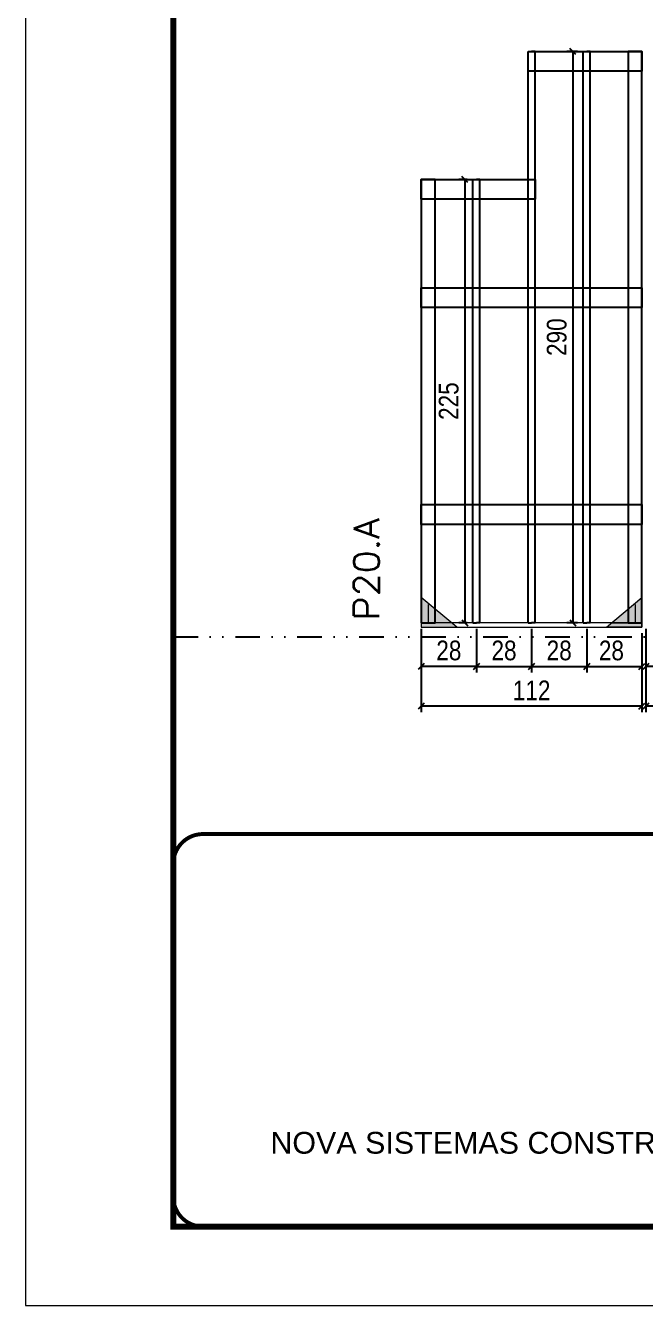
# Model space of a CAD drawing. Extents: x 14400 to 27878, y -21631 to 6985.
# Drawn here: x 17597 to 17912, y 1340 to 1990 of the extents above; entities that cross this region are included whole.
import ezdxf

# ---------------------------------------------------------------- set-up
doc = ezdxf.new("R2010")
doc.units = 0
for name, pattern in [('CONTINUO', [0]), ('DASHED', [0.75, 0.5, -0.25]), ('DIVIDE2', [0.625, 0.25, -0.125, 0, -0.125, 0, -0.125]), ('HIDDEN', [0.375, 0.25, -0.125])]:
    doc.linetypes.add(name, pattern=pattern)
for name, color, linetype in [('COTA', 241, 'Continuous'), ('Nível', 160, 'Continuous'), ('SARR_2.2x10', 60, 'Continuous'), ('SARR_3.5x7', 81, 'Continuous'), ('SARR_7x7', 40, 'Continuous')]:
    doc.layers.add(name, color=color, linetype=linetype)
for name, color, linetype, lineweight in [('Folhas', 255, 'Continuous', 9), ('Madeira', 126, 'Continuous', 18), ('Sarr 2.2x7', 40, 'Continuous', 9), ('SARRAFO DE PRESSAO', 251, 'DASHED', 9), ('Texto Seção', 7, 'Continuous', 15)]:
    doc.layers.add(name, color=color, linetype=linetype, lineweight=lineweight)
doc.styles.add('ARIAL', font='arial.ttf')
doc.styles.add('COTA TECNICA', font='techl___.ttf', dxfattribs={"height": 10})
doc.styles.add('REGUA-120', font='ROMANS.shx', dxfattribs={"height": 15})
doc.dimstyles.new('PAINEL', dxfattribs={"dimtxt": 10, "dimasz": 3, "dimexe": 3, "dimexo": 3, "dimgap": 3, "dimtad": 1, "dimdec": 1, "dimzin": 12, "dimdsep": 46, "dimtxsty": 'COTA TECNICA', "dimblk1": 'OBLIQUE', "dimblk2": 'OBLIQUE', "dimsah": 1, "dimcen": 0.9, "dimclrd": 4, "dimclre": 4, "dimclrt": 240, "dimadec": 1, "dimazin": 3, "dimtfac": 1, "dimtdec": 1, "dimtmove": 0, "dimatfit": 3, "dimfxl": 1, "dimtolj": 1, "dimtzin": 12, "dimarcsym": 0})

# ---------------------------------------------------------------- blocks, each defined once
blk = doc.blocks.new('9999999999')
at = {"color": 30, "linetype": 'CONTINUO', "const_width": 2}
blk.add_lwpolyline([(99583.98, 34230.21), (99583.98, 34414.45, 0.414214), (99568.98, 34429.45), (98228.98, 34429.45, 0.414214), (98213.98, 34414.45), (98213.98, 34245.21, 0.414214), (98228.98, 34230.21), (99583.98, 34230.21)], format="xyb", dxfattribs=at)
at = {"layer": 'Folhas'}
blk.add_lwpolyline([(98138.98, 34190.21), (99623.98, 34190.21), (99623.98, 35240.21), (98138.98, 35240.21)], close=True, dxfattribs=at)
at = {"layer": 'Folhas', "color": 30, "const_width": 3}
blk.add_lwpolyline([(98213.98, 34230.21), (99583.98, 34230.21), (99583.98, 35200.21), (98213.98, 35200.21)], close=True, dxfattribs=at)
at = {"color": 7, "linetype": 'Continuous', "ltscale": 5, "style": 'ARIAL'}
blk.add_text('NOVA SISTEMAS CONSTRUTIVOS', height=11.0592, dxfattribs=at).set_placement((98263.19, 34267.21))
blk = doc.blocks.new('_Oblique')
at = {"color": 0, "linetype": 'ByBlock', "lineweight": -2}
blk.add_line((-0.5, -0.5), (0.5, 0.5), dxfattribs=at)
blk = doc.blocks.new('*D6552')
at = {"layer": 'COTA', "color": 4, "lineweight": -2, "transparency": 16777216}
for p, q in [((17911.77, 1668.71), (17911.77, 1641.53)), ((18023.77, 1668.71), (18023.77, 1641.53)), ((18023.77, 1644.53), (17911.77, 1644.53))]:
    blk.add_line(p, q, dxfattribs=at)
at = {"layer": 'Defpoints', "color": 0, "transparency": 16777216}
for p in [(17911.77, 1671.71), (18023.77, 1671.71), (17911.77, 1644.53)]:
    blk.add_point(p, dxfattribs=at)
at = {"layer": 'COTA', "color": 4, "lineweight": -2, "transparency": 16777216, "xscale": 3, "yscale": 3, "zscale": 3, "rotation": 180}
blk.add_blockref('_Oblique', (17911.77, 1644.53), dxfattribs=at)
at = {"layer": 'COTA', "color": 4, "lineweight": -2, "transparency": 16777216, "xscale": 3, "yscale": 3, "zscale": 3}
blk.add_blockref('_Oblique', (18023.77, 1644.53), dxfattribs=at)
at = {"layer": 'COTA', "color": 240, "transparency": 16777216, "insert": (17967.77, 1652.59), "char_height": 10, "attachment_point": 5, "style": 'COTA TECNICA'}
blk.add_mtext('\\A1;112', dxfattribs=at)
blk = doc.blocks.new('*D6553')
at = {"layer": 'COTA', "color": 4, "lineweight": -2, "transparency": 16777216}
for p, q in [((17911.77, 1683.91), (17911.77, 1661.71)), ((17939.77, 1683.91), (17939.77, 1661.71)), ((17939.77, 1664.71), (17911.77, 1664.71))]:
    blk.add_line(p, q, dxfattribs=at)
at = {"layer": 'Defpoints', "color": 0, "transparency": 16777216}
for p in [(17911.77, 1686.91), (17939.77, 1686.91), (17911.77, 1664.71)]:
    blk.add_point(p, dxfattribs=at)
at = {"layer": 'COTA', "color": 4, "lineweight": -2, "transparency": 16777216, "xscale": 3, "yscale": 3, "zscale": 3, "rotation": 180}
blk.add_blockref('_Oblique', (17911.77, 1664.71), dxfattribs=at)
at = {"layer": 'COTA', "color": 4, "lineweight": -2, "transparency": 16777216, "xscale": 3, "yscale": 3, "zscale": 3}
blk.add_blockref('_Oblique', (17939.77, 1664.71), dxfattribs=at)
at = {"layer": 'COTA', "color": 240, "transparency": 16777216, "insert": (17925.77, 1672.8), "char_height": 10, "attachment_point": 5, "style": 'COTA TECNICA'}
blk.add_mtext('\\A1;28', dxfattribs=at)
blk = doc.blocks.new('*D6557')
at = {"layer": 'COTA', "color": 4, "lineweight": -2, "transparency": 16777216}
for p, q in [((17797.77, 1668.71), (17797.77, 1641.53)), ((17909.77, 1668.71), (17909.77, 1641.53)), ((17909.77, 1644.53), (17797.77, 1644.53))]:
    blk.add_line(p, q, dxfattribs=at)
at = {"layer": 'Defpoints', "color": 0, "transparency": 16777216}
for p in [(17797.77, 1671.71), (17909.77, 1671.71), (17797.77, 1644.53)]:
    blk.add_point(p, dxfattribs=at)
at = {"layer": 'COTA', "color": 4, "lineweight": -2, "transparency": 16777216, "xscale": 3, "yscale": 3, "zscale": 3, "rotation": 180}
blk.add_blockref('_Oblique', (17797.77, 1644.53), dxfattribs=at)
at = {"layer": 'COTA', "color": 4, "lineweight": -2, "transparency": 16777216, "xscale": 3, "yscale": 3, "zscale": 3}
blk.add_blockref('_Oblique', (17909.77, 1644.53), dxfattribs=at)
at = {"layer": 'COTA', "color": 240, "transparency": 16777216, "insert": (17853.77, 1652.59), "char_height": 10, "attachment_point": 5, "style": 'COTA TECNICA'}
blk.add_mtext('\\A1;112', dxfattribs=at)
blk = doc.blocks.new('*D6558')
at = {"layer": 'COTA', "color": 4, "lineweight": -2, "transparency": 16777216}
for p, q in [((17797.77, 1683.91), (17797.77, 1661.71)), ((17825.77, 1683.91), (17825.77, 1661.71)), ((17825.77, 1664.71), (17797.77, 1664.71))]:
    blk.add_line(p, q, dxfattribs=at)
at = {"layer": 'Defpoints', "color": 0, "transparency": 16777216}
for p in [(17797.77, 1686.91), (17825.77, 1686.91), (17797.77, 1664.71)]:
    blk.add_point(p, dxfattribs=at)
at = {"layer": 'COTA', "color": 4, "lineweight": -2, "transparency": 16777216, "xscale": 3, "yscale": 3, "zscale": 3, "rotation": 180}
blk.add_blockref('_Oblique', (17797.77, 1664.71), dxfattribs=at)
at = {"layer": 'COTA', "color": 4, "lineweight": -2, "transparency": 16777216, "xscale": 3, "yscale": 3, "zscale": 3}
blk.add_blockref('_Oblique', (17825.77, 1664.71), dxfattribs=at)
at = {"layer": 'COTA', "color": 240, "transparency": 16777216, "insert": (17811.77, 1672.8), "char_height": 10, "attachment_point": 5, "style": 'COTA TECNICA'}
blk.add_mtext('\\A1;28', dxfattribs=at)
blk = doc.blocks.new('*D6559')
at = {"layer": 'COTA', "color": 4, "lineweight": -2, "transparency": 16777216}
for p, q in [((17881.77, 1683.91), (17881.77, 1661.71)), ((17909.77, 1681.71), (17909.77, 1661.71)), ((17881.77, 1664.71), (17909.77, 1664.71))]:
    blk.add_line(p, q, dxfattribs=at)
at = {"layer": 'Defpoints', "color": 0, "transparency": 16777216}
for p in [(17881.77, 1686.91), (17909.77, 1684.71), (17909.77, 1664.71)]:
    blk.add_point(p, dxfattribs=at)
at = {"layer": 'COTA', "color": 4, "lineweight": -2, "transparency": 16777216, "xscale": 3, "yscale": 3, "zscale": 3, "rotation": 180}
blk.add_blockref('_Oblique', (17881.77, 1664.71), dxfattribs=at)
at = {"layer": 'COTA', "color": 4, "lineweight": -2, "transparency": 16777216, "xscale": 3, "yscale": 3, "zscale": 3}
blk.add_blockref('_Oblique', (17909.77, 1664.71), dxfattribs=at)
at = {"layer": 'COTA', "color": 240, "transparency": 16777216, "insert": (17894.27, 1672.8), "char_height": 10, "attachment_point": 5, "style": 'COTA TECNICA'}
blk.add_mtext('\\A1;28', dxfattribs=at)
blk = doc.blocks.new('*D6560')
at = {"layer": 'COTA', "color": 4, "lineweight": -2, "transparency": 16777216}
for p, q in [((17825.77, 1683.91), (17825.77, 1661.71)), ((17853.77, 1683.91), (17853.77, 1661.71)), ((17825.77, 1664.71), (17853.77, 1664.71))]:
    blk.add_line(p, q, dxfattribs=at)
at = {"layer": 'Defpoints', "color": 0, "transparency": 16777216}
for p in [(17825.77, 1686.91), (17853.77, 1686.91), (17853.77, 1664.71)]:
    blk.add_point(p, dxfattribs=at)
at = {"layer": 'COTA', "color": 4, "lineweight": -2, "transparency": 16777216, "xscale": 3, "yscale": 3, "zscale": 3, "rotation": 180}
blk.add_blockref('_Oblique', (17825.77, 1664.71), dxfattribs=at)
at = {"layer": 'COTA', "color": 4, "lineweight": -2, "transparency": 16777216, "xscale": 3, "yscale": 3, "zscale": 3}
blk.add_blockref('_Oblique', (17853.77, 1664.71), dxfattribs=at)
at = {"layer": 'COTA', "color": 240, "transparency": 16777216, "insert": (17839.77, 1672.8), "char_height": 10, "attachment_point": 5, "style": 'COTA TECNICA'}
blk.add_mtext('\\A1;28', dxfattribs=at)
blk = doc.blocks.new('*D6561')
at = {"layer": 'COTA', "color": 4, "lineweight": -2, "transparency": 16777216}
for p, q in [((17853.77, 1683.91), (17853.77, 1661.71)), ((17881.77, 1683.91), (17881.77, 1661.71)), ((17853.77, 1664.71), (17881.77, 1664.71))]:
    blk.add_line(p, q, dxfattribs=at)
at = {"layer": 'Defpoints', "color": 0, "transparency": 16777216}
for p in [(17853.77, 1686.91), (17881.77, 1686.91), (17881.77, 1664.71)]:
    blk.add_point(p, dxfattribs=at)
at = {"layer": 'COTA', "color": 4, "lineweight": -2, "transparency": 16777216, "xscale": 3, "yscale": 3, "zscale": 3, "rotation": 180}
blk.add_blockref('_Oblique', (17853.77, 1664.71), dxfattribs=at)
at = {"layer": 'COTA', "color": 4, "lineweight": -2, "transparency": 16777216, "xscale": 3, "yscale": 3, "zscale": 3}
blk.add_blockref('_Oblique', (17881.77, 1664.71), dxfattribs=at)
at = {"layer": 'COTA', "color": 240, "transparency": 16777216, "insert": (17867.77, 1672.8), "char_height": 10, "attachment_point": 5, "style": 'COTA TECNICA'}
blk.add_mtext('\\A1;28', dxfattribs=at)
blk = doc.blocks.new('*D6562')
at = {"layer": 'COTA', "color": 4, "lineweight": -2, "transparency": 16777216}
for p, q in [((17821.02, 1911.91), (17816.84, 1911.91)), ((17819.84, 1911.91), (17819.84, 1686.91)), ((17821.02, 1686.91), (17816.84, 1686.91))]:
    blk.add_line(p, q, dxfattribs=at)
at = {"layer": 'Defpoints', "color": 0, "transparency": 16777216}
for p in [(17824.02, 1911.91), (17819.84, 1686.91), (17824.02, 1686.91)]:
    blk.add_point(p, dxfattribs=at)
at = {"layer": 'COTA', "color": 4, "lineweight": -2, "transparency": 16777216, "xscale": 3, "yscale": 3, "zscale": 3}
for p, rotation in [((17819.84, 1911.91), 90), ((17819.84, 1686.91), 270)]:
    blk.add_blockref('_Oblique', p, dxfattribs=dict(at, rotation=rotation))
at = {"layer": 'COTA', "color": 240, "transparency": 16777216, "insert": (17811.73, 1799.41), "char_height": 10, "attachment_point": 5, "rotation": 90, "style": 'COTA TECNICA'}
blk.add_mtext('\\A1;225', dxfattribs=at)
blk = doc.blocks.new('*D6581')
at = {"layer": 'COTA', "color": 4, "lineweight": -2, "transparency": 16777216}
for p, q in [((17877.02, 1976.87), (17871.69, 1976.87)), ((17874.69, 1976.87), (17874.69, 1686.91)), ((17877.02, 1686.91), (17871.69, 1686.91))]:
    blk.add_line(p, q, dxfattribs=at)
at = {"layer": 'Defpoints', "color": 0, "transparency": 16777216}
for p in [(17880.02, 1976.87), (17874.69, 1686.91), (17880.02, 1686.91)]:
    blk.add_point(p, dxfattribs=at)
at = {"layer": 'COTA', "color": 4, "lineweight": -2, "transparency": 16777216, "xscale": 3, "yscale": 3, "zscale": 3}
for p, rotation in [((17874.69, 1976.87), 90), ((17874.69, 1686.91), 270)]:
    blk.add_blockref('_Oblique', p, dxfattribs=dict(at, rotation=rotation))
at = {"layer": 'COTA', "color": 240, "transparency": 16777216, "insert": (17866.55, 1831.89), "char_height": 10, "attachment_point": 5, "rotation": 90, "style": 'COTA TECNICA'}
blk.add_mtext('\\A1;290', dxfattribs=at)

msp = doc.modelspace()

# ---------------------------------------------------------------- hatches: boundary and pattern name
at = {"layer": 'Madeira'}
h = msp.add_hatch(color=252, dxfattribs=at)
h.dxf.hatch_style = 2
h.paths.add_polyline_path([(17797.77, 1699.71), (17797.77, 1684.71), (17815.77, 1684.71)])
h = msp.add_hatch(color=252, dxfattribs=at)
h.dxf.hatch_style = 2
h.paths.add_polyline_path([(17909.77, 1699.71), (17909.77, 1684.71), (17891.77, 1684.71)])

# ---------------------------------------------------------------- linework, layer by layer
at = {"layer": 'Madeira', "color": 1, "linetype": 'HIDDEN'}
for p, q in [((17801.27, 1696.21), (17801.27, 1686.91)), ((17801.27, 1696.21), (17801.27, 1686.91)), ((17906.27, 1696.21), (17906.27, 1686.91)), ((17906.27, 1696.21), (17906.27, 1686.91)), ((17804.77, 1692.71), (17804.77, 1686.91)), ((17807.61, 1686.91), (17797.77, 1686.91)), ((17807.61, 1686.91), (17797.77, 1686.91)), ((17813.57, 1686.91), (17797.77, 1686.91)), ((17893.97, 1686.91), (17909.77, 1686.91)), ((17899.94, 1686.91), (17909.77, 1686.91)), ((17899.94, 1686.91), (17909.77, 1686.91))]:
    msp.add_line(p, q, dxfattribs=at)
at = {"layer": 'Madeira'}
msp.add_line((17797.77, 1686.91), (17797.77, 1684.71), dxfattribs=at)
msp.add_line((17797.77, 1686.91), (17797.77, 1684.71), dxfattribs=at)
msp.add_line((17797.77, 1686.91), (17797.77, 1684.71), dxfattribs=at)
at = {"layer": 'Madeira', "color": 0}
for points in [[(17797.77, 1699.71), (17797.77, 1684.71), (17815.77, 1684.71), (17797.77, 1699.71)], [(17909.77, 1699.71), (17909.77, 1684.71), (17891.77, 1684.71), (17909.77, 1699.71)]]:
    msp.add_lwpolyline(points, dxfattribs=at)
at = {"layer": 'Nível', "color": 4, "linetype": 'DIVIDE2', "ltscale": 50}
msp.add_line((17671.97, 1679.71), (19041.97, 1679.71), dxfattribs=at)
at = {"layer": 'Sarr 2.2x7'}
msp.add_lwpolyline([(17909.77, 1686.91), (17797.77, 1686.91), (17797.77, 1684.71), (17909.77, 1684.71)], close=True, dxfattribs=at)
at = {"layer": 'SARR_2.2x10'}
for points in [[(17852.02, 1976.91), (17909.77, 1976.91), (17909.77, 1966.91), (17852.02, 1966.91)], [(17797.77, 1911.91), (17855.52, 1911.91), (17855.52, 1901.91), (17797.77, 1901.91)], [(17797.77, 1856.87), (17909.77, 1856.87), (17909.77, 1846.87), (17797.77, 1846.87)], [(17797.77, 1746.87), (17909.77, 1746.87), (17909.77, 1736.87), (17797.77, 1736.87)]]:
    msp.add_lwpolyline(points, close=True, dxfattribs=at)
at = {"layer": 'SARR_3.5x7'}
for p, q in [((17852.02, 1686.91), (17852.02, 1976.87)), ((17852.02, 1976.87), (17853.77, 1976.87)), ((17855.52, 1976.87), (17853.77, 1976.87)), ((17855.52, 1686.91), (17855.52, 1976.87)), ((17880.02, 1686.91), (17880.02, 1976.87)), ((17880.02, 1976.87), (17881.77, 1976.87)), ((17883.52, 1976.87), (17881.77, 1976.87)), ((17883.52, 1686.91), (17883.52, 1976.87)), ((17824.02, 1686.91), (17824.02, 1911.91)), ((17824.02, 1911.91), (17825.77, 1911.91)), ((17827.52, 1911.91), (17825.77, 1911.91)), ((17827.52, 1686.91), (17827.52, 1911.91)), ((17824.02, 1686.91), (17825.77, 1686.91)), ((17827.52, 1686.91), (17825.77, 1686.91)), ((17852.02, 1686.91), (17853.77, 1686.91)), ((17855.52, 1686.91), (17853.77, 1686.91)), ((17880.02, 1686.91), (17881.77, 1686.91)), ((17883.52, 1686.91), (17881.77, 1686.91))]:
    msp.add_line(p, q, dxfattribs=at)
at = {"layer": 'SARR_7x7'}
for points in [[(17902.77, 1686.91), (17909.77, 1686.91), (17909.77, 1976.87), (17902.77, 1976.87)], [(17797.77, 1686.91), (17804.77, 1686.91), (17804.77, 1911.91), (17797.77, 1911.91)]]:
    msp.add_lwpolyline(points, close=True, dxfattribs=at)

# ---------------------------------------------------------------- block references
at = {"layer": 'SARRAFO DE PRESSAO', "color": 6, "linetype": 'ByBlock'}
msp.add_blockref('9999999999', (-80542.01, -32849.78), dxfattribs=at)

# ---------------------------------------------------------------- texts
at = {"layer": 'Texto Seção', "style": 'REGUA-120', "width": 1.05}
msp.add_text('P20.A', height=13, rotation=90, dxfattribs=at).set_placement((17776.48, 1688.01))

# ---------------------------------------------------------------- dimensions: what is measured, and where the dimension line sits
at = {"layer": 'COTA'}
for base, p1, p2, angle, picture, middle in [((17874.69, 1686.91), (17880.02, 1976.87), (17880.02, 1686.91), 90, '*D6581', (17866.55, 1831.89)), ((17819.84, 1686.91), (17824.02, 1911.91), (17824.02, 1686.91), 90, '*D6562', (17811.73, 1799.41)), ((17797.77, 1664.71), (17825.77, 1686.91), (17797.77, 1686.91), 180, '*D6558', (17811.77, 1672.8)), ((17911.77, 1664.71), (17939.77, 1686.91), (17911.77, 1686.91), 180, '*D6553', (17925.77, 1672.8)), ((17797.77, 1644.53), (17909.77, 1671.71), (17797.77, 1671.71), 180, '*D6557', (17853.77, 1652.59)), ((17911.77, 1644.53), (18023.77, 1671.71), (17911.77, 1671.71), 180, '*D6552', (17967.77, 1652.59))]:
    dim = msp.add_linear_dim(base=base, p1=p1, p2=p2, angle=angle, dimstyle='PAINEL', override={"dimtmove": 1}, dxfattribs=at)
    dim.commit()
    dim.dimension.update_dxf_attribs({"geometry": picture, "text_midpoint": middle})
for base, p1, p2, picture, middle in [((17853.77, 1664.71), (17825.77, 1686.91), (17853.77, 1686.91), '*D6560', (17839.77, 1672.8)), ((17881.77, 1664.71), (17853.77, 1686.91), (17881.77, 1686.91), '*D6561', (17867.77, 1672.8))]:
    dim = msp.add_linear_dim(base=base, p1=p1, p2=p2, dimstyle='PAINEL', override={"dimtmove": 1}, dxfattribs=at)
    dim.commit()
    dim.dimension.update_dxf_attribs({"geometry": picture, "text_midpoint": middle})
dim = msp.add_linear_dim(base=(17909.77, 1664.71), p1=(17881.77, 1686.91), p2=(17909.77, 1684.71), dimstyle='PAINEL', override={"dimtmove": 1}, dxfattribs=at)
dim.commit()
dim.dimension.update_dxf_attribs({"geometry": '*D6559', "text_midpoint": (17894.27, 1664.71), "dimtype": 160})

doc.saveas('drawing.dxf')
